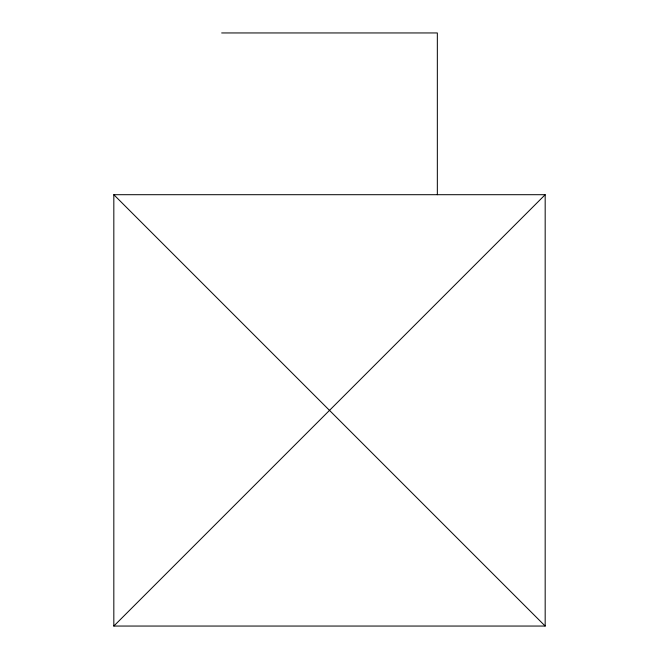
<?xml version="1.0" encoding="UTF-8"?>
<svg xmlns="http://www.w3.org/2000/svg" width="659" height="659" viewBox="0 0 659 659"><rect width="100%" height="100%" fill="white"/><g stroke="black" fill="none" stroke-linecap="round" stroke-linejoin="round"><path stroke-width="0.99" d="M113.826 626.05L545.174 194.702L113.826 194.702L113.826 626.05L545.174 626.05L545.174 194.702M221.663 32.95L437.337 32.95L437.337 194.702M113.826 194.702L545.174 626.05"/></g></svg>
